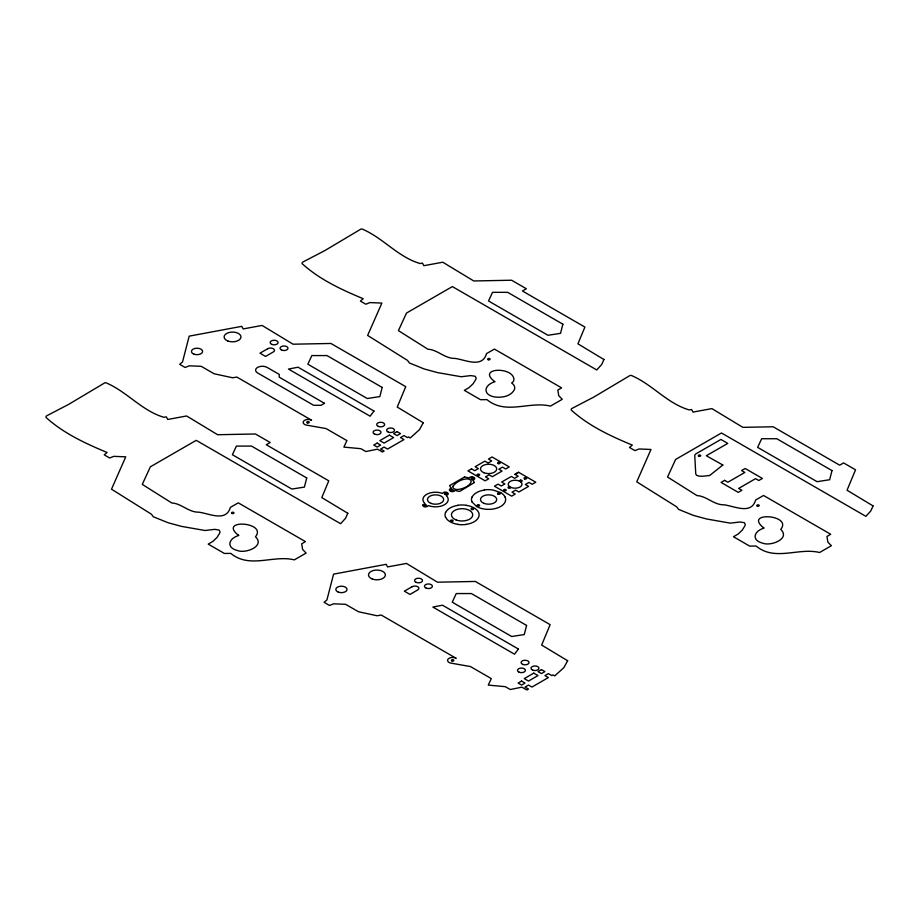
<?xml version="1.0" encoding="UTF-8"?>
<svg xmlns="http://www.w3.org/2000/svg" width="919" height="919" viewBox="0 0 919 919"><rect width="100%" height="100%" fill="white"/><g stroke="black" fill="none" stroke-linecap="round" stroke-linejoin="round"><path stroke-width="1.38" d="M464.451 477.041L449.644 485.588A12.671 7.318 0 0 0 451.493 488.23C445.738 490.068 453.193 493.629 455.089 490.309A12.671 7.318 0 0 0 459.707 491.401L474.399 482.532A12.671 7.318 0 0 0 472.665 480.189C478.408 478.362 470.942 474.813 469.058 478.121A12.671 7.318 0 0 0 464.463 477.018M514.985 474.353L518.569 472.286L535.777 482.222L532.193 484.29L528.965 482.429L525.369 484.508L528.597 486.369L518.844 491.998L515.616 490.126L512.021 492.205L515.249 494.077L511.665 496.145L494.456 486.208L498.041 484.141L501.269 486.002L504.864 483.922L501.636 482.061L511.378 476.433L514.617 478.294L518.213 476.214L514.985 474.353L518.569 472.286M500.637 492.573L492.917 490.011A17.128 9.891 0 0 0 484.267 489.907M763.781 527.908L764.103 528.08A17.162 9.914 0 0 0 759.933 529.861C756.647 531.492 753.454 535.743 755.981 539.292A12.004 6.927 0 0 0 762.632 543.129C770.501 546.575 790.754 538.867 780.759 529.39C792.856 514.468 743.069 511.32 763.54 527.77M494.606 381.477L494.973 381.684A17.162 9.914 0 0 0 490.815 383.464C487.529 385.095 484.336 389.346 486.863 392.895A12.004 6.927 0 0 0 493.514 396.732C500.878 398.134 510.975 396.79 514.548 389.311C515.318 386.784 513.721 384.314 511.63 382.993C513.514 382.028 514.537 379.708 513.595 377.743C510.183 366.486 477.294 368.197 494.411 381.374M238.469 535.237L238.837 535.444A17.162 9.914 0 0 0 234.678 537.224C231.393 538.856 228.199 543.106 230.726 546.656A12.004 6.927 0 0 0 237.378 550.492C245.247 553.939 265.488 546.231 255.493 536.753C267.601 521.831 217.814 518.684 238.274 535.134M472.102 502.027L476.536 506.484A16.967 9.799 0 0 0 484.267 509.046A17.128 9.891 0 0 0 492.917 509.046A16.967 9.799 0 0 0 505.082 502.027A17.128 9.891 0 0 0 505.082 497.03M472.148 497.087A16.967 9.799 0 0 1 484.267 490.091M472.021 501.969A17.128 9.891 0 0 1 472.021 496.984M500.637 492.607A16.967 9.799 0 0 1 505.082 497.064M466.427 524.335A16.967 9.799 0 0 0 478.558 517.34A17.128 9.891 0 0 0 478.558 512.342A16.967 9.799 0 0 0 466.427 505.381M457.846 524.335A16.967 9.799 0 0 1 445.726 517.34M445.726 512.377A16.967 9.799 0 0 1 457.846 505.381M466.312 524.404A17.128 9.891 0 0 1 457.662 524.404M457.662 505.278A17.128 9.891 0 0 1 466.312 505.278M445.577 517.34A17.128 9.891 0 0 1 445.577 512.342M452.791 486.415L452.883 487.426A4.848 2.803 0 0 0 456.513 489.517C461.533 489.643 470.942 486.082 471.263 481.005A4.848 2.803 0 0 0 467.633 478.914C462.096 478.719 455.973 482.165 452.791 486.415M423.245 422.751L419.478 429.655L410.288 437.926L408.564 436.927L407.416 437.593L403.958 435.595L400.512 437.593L403.958 439.581L387.542 449.058L384.096 447.071L380.638 449.058L384.096 451.057L382.453 451.999L377.548 449.173L365.842 451.539L360.903 448.69L343.878 447.105L346.9 440.603L326.038 428.564L306.257 425.072A4.905 2.837 0 0 1 304.648 424.44A5.043 2.906 0 0 1 304.648 420.328A5.043 2.918 0 0 1 311.598 420.224L236.826 377.054L232.61 377.766L214.093 373.757L201.192 366.313L189.245 365.819L185.133 367.462L179.687 364.326L182.525 361.948L189.176 336.147L241.777 326.337L243.19 328.922L262.087 325.441L293.069 344.2L330.92 343.465L405.738 386.669L397.238 407.071L423.245 422.751M567.643 660.738L563.875 667.642L554.697 675.913L552.962 674.914L551.814 675.58L548.367 673.593L544.921 675.58L548.367 677.567L531.952 687.056L528.494 685.057L525.048 687.056L528.494 689.043L526.863 689.985L521.958 687.159L510.252 689.526L505.312 686.677L488.288 685.092L491.297 678.59L470.448 666.551L450.666 663.07A4.905 2.837 0 0 1 449.046 662.438A5.043 2.906 0 0 1 449.046 658.314A5.043 2.906 0 0 1 456.18 658.326L381.236 615.041L377.02 615.753L358.49 611.744L345.59 604.3L333.643 603.817L329.53 605.449L324.097 602.313L326.923 599.935L333.586 574.134L386.175 564.323L387.588 566.92L406.485 563.439L437.478 582.198L475.318 581.451L550.136 624.656L541.647 645.058L567.643 660.738M347.796 513.273L345.544 518.282L340.604 523.704L196.218 440.339L150.36 466.818L142.284 484.393L171.761 502.969C181.33 503.359 188.728 512.503 198.86 512.17C209.279 513.537 226.131 522.314 230.382 507.38L238.274 502.842L305.453 541.624L301.696 543.795L302.615 549.493L306.119 553.066L294.344 559.866C273.288 554.651 249.646 569.056 230.841 553.399L224.374 553.445L208.211 544.117L213.001 541.314L217.022 537.454L219.687 533.135L220.02 531.733L219.032 530.022L214.667 529.355L205.075 530.504L181.537 526.392L168.097 522.739L153.335 516.765L151.428 514.203L111.498 489.195L125.742 456.835L113.795 456.352L109.683 457.984L104.238 454.848L107.075 452.47C85.444 443.475 63.629 433.377 46.111 417.525A2.987 1.723 0 0 1 46.835 415.733L68.649 404.383L104.892 382.775A2.975 1.723 0 0 1 107.201 383.269A1.378 0.793 0 0 1 107.454 383.441C127.73 392.528 142.296 410.965 163.961 417.295L166.328 416.858L167.74 419.455L186.637 415.974L217.619 434.721L255.459 433.986L270.197 442.498L266.28 444.75L328.772 480.832L321.788 497.593L347.796 513.273M603.932 359.513L601.681 364.521L596.741 369.943L452.355 286.579L406.497 313.057L398.421 330.633L427.898 349.209C437.467 349.599 444.865 358.743 454.997 358.41C465.428 359.777 482.268 368.553 486.519 353.62L494.411 349.082L561.589 387.864L557.833 390.035L558.752 395.733L562.256 399.305L550.481 406.106C529.424 400.891 505.783 415.296 486.978 399.639L480.511 399.685L464.348 390.357L469.138 387.554L473.159 383.694L475.835 379.375L476.157 377.973L475.169 376.262L470.804 375.595L461.212 376.744L437.674 372.632L424.233 368.978L409.472 363.005L407.565 360.443L367.634 335.435L381.879 303.075L369.932 302.581L365.819 304.223L360.374 301.087L363.212 298.709C341.581 289.715 319.766 279.617 302.248 263.764A2.987 1.723 0 0 1 302.971 261.972L324.786 250.623L361.029 229.015A2.975 1.723 0 0 1 363.35 229.509A1.378 0.793 0 0 1 363.591 229.681C383.878 238.768 398.432 257.205 420.098 263.535L422.464 263.098L423.877 265.694L442.774 262.214L473.756 280.961L511.596 280.226L526.334 288.738L522.429 290.99L584.909 327.072L577.925 343.832L603.932 359.513M873.05 505.909L870.81 510.918L865.87 516.34L721.472 432.975L675.614 459.454L667.539 477.03L697.016 495.605C706.585 495.996 713.983 505.14 724.115 504.807C734.545 506.174 751.386 514.95 755.648 500.016L763.54 495.479L830.707 534.261L826.951 536.432L827.87 542.13L831.373 545.702L819.61 552.503C798.542 547.287 774.901 561.693 756.107 546.035L749.628 546.081L733.465 536.753L738.267 533.95L742.276 530.091L744.953 525.771L745.275 524.37L744.287 522.658L739.933 521.992L730.341 523.141L706.803 519.028L693.351 515.375L678.59 509.402L676.683 506.84L636.752 481.832L650.997 449.471L639.05 448.977L634.937 450.62L629.492 447.484L632.329 445.106C610.698 436.111 588.895 426.014 571.365 410.161A2.987 1.723 0 0 1 572.089 408.369L593.904 397.019L630.158 375.411A2.975 1.723 0 0 1 632.467 375.905A1.378 0.793 0 0 1 632.709 376.078C652.995 385.164 667.562 403.602 689.216 409.931L691.582 409.495L692.995 412.091L711.892 408.61L742.874 427.358L773.155 426.772L839.69 465.186L843.596 462.923L855.543 469.827L847.042 490.229L873.05 505.909M422.74 505.14C422.993 507.77 427.243 507.15 428.564 505.622A12.659 7.306 0 0 0 444.509 504.703A12.659 7.306 0 0 0 446.117 495.49C451.895 493.71 444.428 490.114 442.533 493.434A12.659 7.306 0 0 0 426.611 494.365A12.659 7.306 0 0 0 425.003 503.566L422.74 505.14M306.728 477.96L304.396 487.104L291.828 489.046L232.392 454.733L236.401 446.094L251.542 446.094L306.728 477.96M382.178 387.427L379.846 396.583L367.278 398.524L307.842 364.211L311.851 355.573L326.992 355.573L382.178 387.427M562.865 324.2L560.533 333.344L547.965 335.286L488.529 300.972L492.538 292.334L507.679 292.334L562.865 324.2M526.587 625.425L524.244 634.569L511.688 636.511L452.24 602.198L456.249 593.559L471.401 593.559L526.587 625.425M831.982 470.597L829.65 479.741L817.083 481.682L757.647 447.369L761.656 438.731L776.796 438.731L831.982 470.597M373.976 411.034L370.116 416.204L288.474 369.07L298.078 367.209L373.976 411.034M518.385 649.021L514.525 654.202L432.872 607.057L442.476 605.196L518.385 649.021M722.839 465.014L709.732 475.468L703.058 476.226A85.524 49.373 0 0 1 700.106 476.18L699.589 476.157A8.73 5.043 0 0 1 698.497 475.996L696.522 475.272L695.74 473.813L694.753 455.525A4.744 2.746 0 0 1 696.142 453.722L720.921 439.454L727.756 443.406L706.297 455.732L722.839 465.014M267.693 348.726L259.962 353.183L265.58 356.423L273.299 351.966A3.963 2.286 0 0 0 273.299 348.726A3.963 2.286 0 0 0 267.693 348.726M324.476 403.315L321.053 405.29L313.643 405.29L257.561 372.919A6.743 3.894 0 0 1 257.561 367.405A6.743 3.894 0 0 1 267.096 367.405L279.238 374.401L279.238 377.192L324.476 403.315M389.357 435.135L379.846 440.626L384.096 443.084L393.608 437.593L389.357 435.135M377.181 443.084L373.734 445.072L377.181 447.071L380.638 445.072L377.181 443.084M397.054 431.608L393.608 433.607L397.054 435.595L400.512 433.607L397.054 431.608M471.527 468.828L467.943 470.896L485.152 480.832L488.736 478.765L485.508 476.904L489.103 474.824L492.331 476.685L502.084 471.056L498.856 469.195L502.452 467.116L505.68 468.977L509.264 466.909L492.056 456.973L488.471 459.041L491.699 460.913L488.104 462.992L484.864 461.12L475.123 466.749L478.351 468.621L474.755 470.7L471.527 468.828M412.091 586.713L404.371 591.181L409.989 594.421L417.708 589.964A3.963 2.286 0 0 0 417.708 586.724A3.963 2.286 0 0 0 412.103 586.724M724.654 480.361L721.07 482.429L738.29 492.366L741.863 490.298L738.635 488.437L755.59 478.65L758.818 480.511L762.391 478.443L745.183 468.506L741.61 470.574L744.838 472.435L727.882 482.222L724.654 480.361M533.767 673.133L524.255 678.624L528.494 681.071L538.006 675.58L533.767 673.133M521.59 681.071L518.132 683.07L521.59 685.057L525.036 683.07L521.59 681.071M541.463 669.595L538.006 671.594L541.463 673.581L544.91 671.594L541.463 669.595M388.3 432.137A3.963 2.286 0 0 0 394.515 430.46A3.963 2.286 0 0 0 388.886 428.197A3.963 2.286 0 0 0 388.3 432.137M378.398 426.427A3.963 2.286 0 0 0 384.613 424.739A3.963 2.286 0 0 0 378.984 422.476A3.963 2.286 0 0 0 378.398 426.427M374.78 434.227A3.963 2.286 0 0 0 380.994 432.55A3.963 2.286 0 0 0 375.366 430.287A3.963 2.286 0 0 0 374.78 434.227M281.754 350.128A3.963 2.286 0 0 0 287.969 348.45A3.963 2.286 0 0 0 282.34 346.187A3.963 2.286 0 0 0 281.754 350.128M271.863 344.418A3.963 2.286 0 0 0 278.078 342.73A3.963 2.286 0 0 0 272.449 340.467A3.963 2.286 0 0 0 271.863 344.418M227.694 340.938A8.443 4.882 0 0 0 240.95 337.353A8.443 4.882 0 0 0 228.946 332.529A8.443 4.882 0 0 0 227.694 340.938M193.817 354.102A5.617 3.239 0 0 0 202.617 351.713A5.617 3.239 0 0 0 194.644 348.508A5.617 3.239 0 0 0 193.817 354.102M307.337 422.855A1.206 0.701 0 0 0 309.232 422.338A1.206 0.701 0 0 0 307.52 421.649A1.206 0.701 0 0 0 307.337 422.855M532.71 670.135A3.963 2.286 0 0 0 538.925 668.446A3.963 2.286 0 0 0 533.296 666.183A3.963 2.286 0 0 0 532.71 670.135M522.808 664.414A3.963 2.286 0 0 0 529.022 662.737A3.963 2.286 0 0 0 523.393 660.462A3.963 2.286 0 0 0 522.808 664.414M519.178 672.226A3.963 2.286 0 0 0 525.392 670.537A3.963 2.286 0 0 0 519.763 668.274A3.963 2.286 0 0 0 519.178 672.226M426.163 588.126A3.963 2.286 0 0 0 432.378 586.437A3.963 2.286 0 0 0 426.749 584.174A3.963 2.286 0 0 0 426.163 588.126M416.261 582.405A3.963 2.286 0 0 0 422.476 580.728A3.963 2.286 0 0 0 416.847 578.453A3.963 2.286 0 0 0 416.261 582.405M372.103 578.936A8.443 4.882 0 0 0 385.348 575.351A8.443 4.882 0 0 0 373.344 570.515A8.443 4.882 0 0 0 372.103 578.936M338.215 592.089A5.617 3.239 0 0 0 347.026 589.711A5.617 3.239 0 0 0 339.054 586.494A5.617 3.239 0 0 0 338.215 592.089M451.93 660.945A1.206 0.701 0 0 0 453.814 660.439A1.206 0.701 0 0 0 452.102 659.75A1.206 0.701 0 0 0 451.93 660.945M232.07 513.48A1.206 0.701 0 0 0 233.966 512.974A1.206 0.701 0 0 0 232.254 512.285A1.206 0.701 0 0 0 232.07 513.48M488.207 359.72A1.206 0.701 0 0 0 490.103 359.214A1.206 0.701 0 0 0 488.391 358.525A1.206 0.701 0 0 0 488.207 359.72M757.325 506.116A1.206 0.701 0 0 0 759.22 505.611A1.206 0.701 0 0 0 757.509 504.91A1.206 0.701 0 0 0 757.325 506.116M698.819 456.238A1.206 0.701 0 0 0 700.715 455.732A1.206 0.701 0 0 0 699.003 455.031A1.206 0.701 0 0 0 698.819 456.238M524.646 478.914A1.31 0.758 0 0 0 526.69 478.351A1.31 0.758 0 0 0 524.841 477.604A1.31 0.758 0 0 0 524.646 478.914M504.106 490.757A1.31 0.758 0 0 0 506.162 490.206A1.31 0.758 0 0 0 504.301 489.459A1.31 0.758 0 0 0 504.106 490.757M520.659 480.155A1.31 0.758 0 0 0 519.694 481.246A6.881 3.975 0 0 0 510.24 481.407A6.881 3.975 0 0 0 509.988 486.863A1.31 0.758 0 0 0 508.081 487.403A1.31 0.758 0 0 0 509.574 488.276A1.31 0.758 0 0 0 510.527 487.185A6.881 3.975 0 0 0 519.993 487.024A6.881 3.975 0 0 0 520.246 481.556A1.31 0.758 0 0 0 522.141 481.016A1.31 0.758 0 0 0 520.659 480.155M471.596 478.914A1.31 0.758 0 0 0 473.641 478.351A1.31 0.758 0 0 0 471.792 477.604A1.31 0.758 0 0 0 471.596 478.914M451.057 490.757A1.31 0.758 0 0 0 453.113 490.206A1.31 0.758 0 0 0 451.252 489.459A1.31 0.758 0 0 0 451.057 490.757M498.132 463.601A1.31 0.758 0 0 0 500.177 463.05A1.31 0.758 0 0 0 498.316 462.303A1.31 0.758 0 0 0 498.132 463.601M477.593 475.456A1.31 0.758 0 0 0 479.649 474.905A1.31 0.758 0 0 0 477.788 474.158A1.31 0.758 0 0 0 477.593 475.456M483.968 472.745A8.11 4.675 0 0 0 496.685 469.299A8.11 4.675 0 0 0 485.175 464.669A8.11 4.675 0 0 0 483.968 472.745M445.072 494.227A1.31 0.758 0 0 0 447.116 493.675A1.31 0.758 0 0 0 445.267 492.917A1.31 0.758 0 0 0 445.072 494.227M424.532 506.07A1.31 0.758 0 0 0 426.588 505.519A1.31 0.758 0 0 0 424.727 504.772A1.31 0.758 0 0 0 424.532 506.07M430.931 503.371A8.11 4.675 0 0 0 443.636 499.936A8.11 4.675 0 0 0 432.125 495.295A8.11 4.675 0 0 0 430.931 503.371M471.585 509.528A1.31 0.758 0 0 0 473.63 508.977A1.31 0.758 0 0 0 471.769 508.23A1.31 0.758 0 0 0 471.585 509.528M451.045 521.383A1.31 0.758 0 0 0 453.09 520.832A1.31 0.758 0 0 0 451.24 520.085A1.31 0.758 0 0 0 451.045 521.383M455.996 519.878A10.637 6.146 0 0 0 472.676 515.364A10.637 6.146 0 0 0 457.559 509.275A10.637 6.146 0 0 0 455.996 519.878M498.109 494.215A1.31 0.758 0 0 0 500.154 493.664A1.31 0.758 0 0 0 498.293 492.917A1.31 0.758 0 0 0 498.109 494.215M477.57 506.07A1.31 0.758 0 0 0 479.615 505.507A1.31 0.758 0 0 0 477.765 504.761A1.31 0.758 0 0 0 477.57 506.07M483.957 503.359A8.11 4.675 0 0 0 496.674 499.925A8.11 4.675 0 0 0 485.163 495.284A8.11 4.675 0 0 0 483.957 503.359"/></g></svg>
